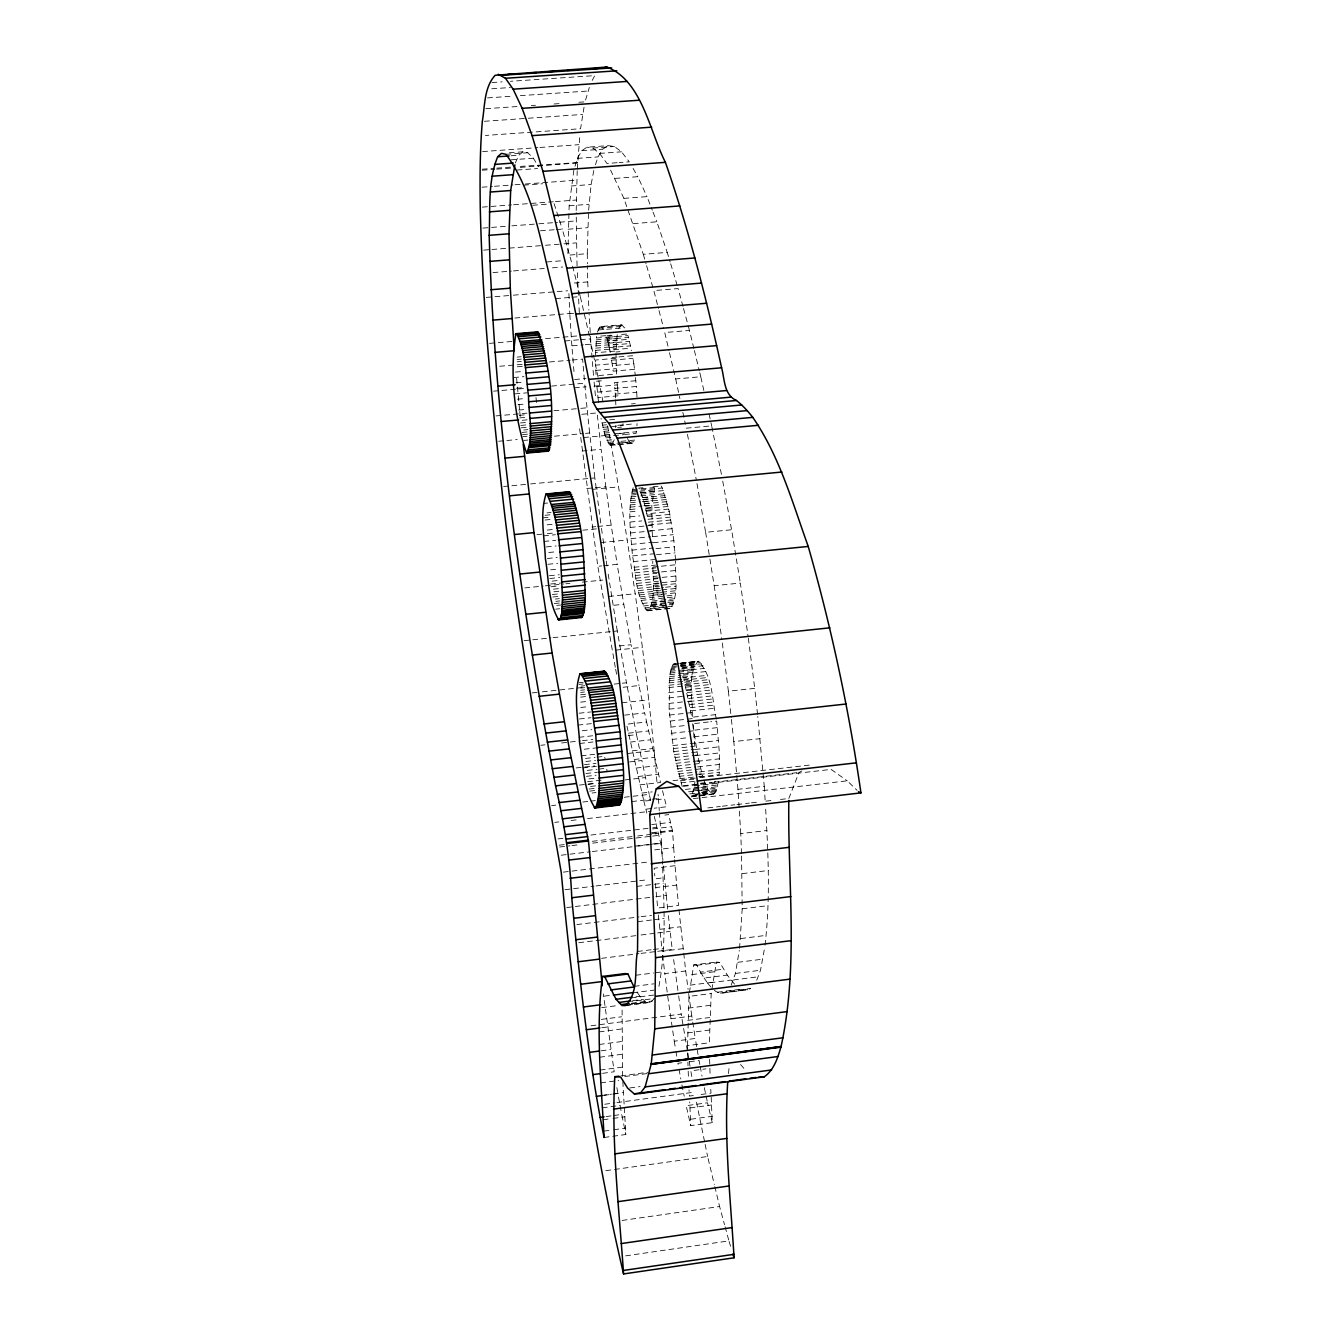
<?xml version="1.0" encoding="UTF-8"?>
<svg xmlns="http://www.w3.org/2000/svg" width="1341" height="1341" viewBox="0 0 1341 1341"><rect width="100%" height="100%" fill="white"/><g stroke="black" fill="none" stroke-linecap="round" stroke-linejoin="round"><path stroke-width="0.75" stroke-dasharray="5 3.75" d="M692.492 716.563C693.079 698.929 686.575 675.696 698.108 661.18C713.06 675.126 711.92 700.455 716.48 719.48M739.528 948.456L742.193 908.829L741.556 855.625M616.474 374.005L615.955 353.353M633.187 487.722C627.169 509.848 630.756 533.383 632.499 555.912C636.288 573.914 635.165 596.376 647.552 610.775L648.491 610.608C656.654 596.058 652.413 577.25 652.782 561.125M734.516 984.11L727.275 975.091L719.731 962.402L716.412 962.033L711.199 993.53L709.355 1042.778L687.547 1045.645L687.648 1051.143M577.049 265.87L576.194 212.565M576.211 210.47L577.217 170.776M764.99 945.254C770.505 899.191 768.192 852.574 765.51 806.394M573.847 170.19L569.154 205.81L567.863 255.209L587.274 253.684L588.515 212.113M646.58 610.39L670.584 608.345C679.049 594.65 675.043 576.312 675.546 560.84M711.199 1097.106L712.255 1122.668L690.749 1125.619L689.71 1102M652.363 536.534L651.81 505.054L655.112 485.66M622.593 1076.287L622.056 1004.979M595.488 355.114L596.594 336.44M687.547 1045.645L689.006 996.38L711.199 993.53M682.2 786.513L673.769 751.614L669.109 709.154L669.813 674.674L671.891 666.443L673.735 663.996L675.864 663.946M699.298 776.925L719.195 774.662L719.379 752.904L716.697 721.089L710.696 721.76M617.246 334.697L616.022 351.007L595.521 352.75M658.934 986.339C666.645 945.12 663.879 902.728 662.404 861.056M577.3 168.882L579.932 134.703M577.619 162.579L519.554 166.468M588.632 210.151L591.113 184.522L594.147 168.698M577.585 162.915L519.52 167.474M615.67 427.662L615.804 425.499M636.908 425.734L637.076 423.588M728.515 1073.554L729.269 1065.441M689.391 992.642L693.75 964.9L716.412 962.033M624.537 434.501L636.087 433.445L636.539 429.841M700.203 793.537L692.325 794.442L694.973 781.904M731.18 985.132L735.421 973.449L739.293 950.434M703.908 780.227L707.864 789.581L712.809 794.392L715.926 791.726L718.541 781.2L714.569 781.652M756.726 980.221L760.498 970.264L764.722 947.232M584.039 107.246L580.552 128.719L485.408 135.458M585.581 100.039L589.336 87.433M597.348 332.149L600.148 326.617L621.956 324.79L625.895 329.836M614.161 439.798L612.116 444.759L609.602 444.894L604.858 434.853L601.019 418.224M575.038 166.267L577.418 158.389L581.793 150.695L586.956 147.192L608.177 145.666L614.446 146.487L621.503 151.818L629.298 161.825L619.156 162.563M595.438 164.775L598.002 156.897L602.679 149.186L608.177 145.666M788.826 798.498L798.985 772.466L802.304 770.706M618.737 328.243L621.067 324.857M618.821 444.609L632.198 443.418L634.561 440.083L617.363 441.658M515.346 162.915L518.783 155.238L522.94 151.801L527.801 152.74L533.366 158.221L538.579 166.703M592.202 80.426L594.75 75.616L510.435 81.298M625.644 1005.515L650.201 1002.364L654.525 998.509L631.678 1001.442M714.267 990.194C718.441 994.201 725.498 994.067 728.75 988.987M723.402 992.943L747.641 989.826L750.574 988.434L726.151 991.569M625.627 1255.863L728.934 1240.878L730.644 1246.527M622.107 1220.444L719.597 1206.531L724.542 1224.719M605.797 1170.676L707.612 1156.495L714.317 1184.522M604.087 1137.486L625.845 1134.503L622.844 1081.751M606.015 1116.567L611.898 1115.779M613.86 1115.511L621.721 1114.438L625.845 1134.503M712.255 1122.668L707.528 1102.788L686.156 1105.688L690.749 1125.619M603.132 1119.752L611.077 1118.662M613.055 1118.394L624.956 1116.785M690.062 1107.934L711.635 1105.001M603.97 1131.1L611.898 1130.01M613.876 1129.742L625.761 1128.116M690.799 1119.232L712.356 1116.282M629.784 1087.953L640.093 1086.579M601.522 1095.496L611.479 1094.172M613.474 1093.904L623.414 1092.563M604.188 1095.295L617.849 1093.468L621.721 1114.438M604.707 1104.246L614.899 1102.872M616.944 1102.587L694.42 1092.144M602.31 1107.834L620.196 1105.42M693.297 1095.547L689.358 1096.083L689.039 1089.931M701.142 1094.491L710.965 1093.15L710.663 1087.015M600.198 1070.068L622.19 1067.151M602.545 1073.32L614.195 1071.777L603.333 993.966M681.764 1062.793L677.926 1063.312L678.647 1067.235M689.458 1061.77L699.063 1060.496L699.801 1064.419M620.95 1075.868L647.619 1072.314M624.805 1076.538L647.435 1073.521M600.818 1082.874L618.754 1080.477M694.102 1070.42L705.936 1068.844M599.36 1044.455L621.503 1041.555M687.514 1032.922L709.389 1030.056M601.12 1050.824L610.775 1049.55M667.701 996.179L674.255 1041.219L695.292 1038.454L698.024 1054.495M599.695 1057.228L621.755 1054.311M631.175 1003.303L645.289 1001.492L650.201 1002.364M717.435 992.223L741.338 989.138L747.641 989.826M631.829 1003.705L652.43 1001.057M601.656 1007.611L615.938 1005.767M627.487 1005.113L647.804 1002.498M720.486 993.145L744.557 990.06M601.321 1019.395L621.621 1016.78M688.201 1008.164L710.277 1005.314M591.012 1025.781L681.178 1014.098L683.273 1026.418M601.791 1027.742L607.574 1026.988M670.835 1018.774L691.822 1016.042L692.442 1020.115M599.226 1031.899L621.436 1029M687.715 1020.384L709.691 1017.517M667.181 992.072L664.818 973.6L685.704 970.951L678.915 909.349M693.75 964.9L696.884 965.285L700.522 972.108L723.537 969.174M691.738 974.622L714.217 971.756M634.293 986.339L653.838 983.841M735.421 973.449L760.498 970.264M700.522 972.108L704.092 978.042L727.275 975.091M604.322 996.128L610.49 995.34M690.162 985.149L712.49 982.299M632.918 992.809L654.291 990.077M704.092 978.042L707.579 983.07L730.946 980.087M733.41 979.969L758.319 976.784M635.919 996.749L639.892 996.246L645.289 1001.492M631.36 997.922L654.509 994.955M632.634 1000.671L642.657 999.397M637.495 951.473L651.458 949.73M653.453 949.478L663.426 948.238M740.735 938.566L766.331 935.347M601.606 958.329L638.986 953.652M641.065 953.384L655.615 951.574M657.693 951.305L672.227 949.478L668.12 913.355M683.055 948.64L662.186 951.255L658.062 911.914M696.884 965.285L719.731 962.402M635.852 975.242L653.603 972.996M655.565 972.745L661.482 971.99M737.835 962.318L763.113 959.117M659.806 929.33L680.658 926.748M578.792 942.723L638.986 935.264M641.048 934.995L655.581 933.202M657.66 932.934L670.114 931.392M566.69 907.555L653.805 896.945M655.883 896.693L666.259 895.436L663.292 864.124M576.848 924.569L639.07 916.926M641.149 916.674L651.525 915.4M637.863 921.686L651.994 919.943M654.006 919.708L664.08 918.468M742.193 908.829L768.058 905.644M564.947 889.703L593.996 886.2M596.075 885.948L637.562 880.953M639.64 880.702L647.938 879.696M656.235 878.707L664.533 877.701M637.009 886.367L663.443 883.166M742.193 873.645L768.276 870.493M676.652 885.06L678.529 905.477L657.677 908.041L655.783 887.591L676.652 885.06L674.59 859.682M654.676 849.892L673.685 847.629L672.579 831.102L668.639 814.624L664.851 815.06M563.321 872.136L648.424 861.978M675.043 865.699L654.157 868.214L654.81 875.958M651.692 824.564L670.684 822.351M557.99 838.913L564.175 838.192M590.945 835.057L650.67 828.051M652.732 827.816L656.855 827.33L660.744 843.439L662.94 860.235M652.614 828.939L671.623 826.71M651.475 832.744L672.411 830.28M651.642 833.566L672.579 831.102M559.247 845.182L565.449 844.461M592.286 841.31L635.651 836.197M637.713 835.963L658.347 833.532M559.616 847.026L569.942 845.819M572.02 845.568L578.206 844.847M592.672 843.137L650.536 836.331M652.598 836.08L658.8 835.359M634.964 846.104L661.549 842.953L659.42 812.646M741.489 853.63L740.768 833.599L767.002 830.498M561.259 855.206L590.275 851.77M592.353 851.518L635.869 846.372M637.947 846.137L652.464 844.411M654.525 844.176L660.744 843.439M551.62 805.606L555.777 805.136M582.782 802.035L595.253 800.594M624.319 797.258L649.245 794.392L650.502 799.923M693.867 789.447L717.586 786.731M693.515 790.872L699.432 790.184M701.41 789.966L717.2 788.139M688.57 791.81L707.864 789.581M703.002 791.14L716.815 789.547M702.583 792.229L716.362 790.637M689.81 793.872L699.482 792.749M701.41 792.531L709.154 791.643M631.728 801.566L650.217 799.437M652.262 799.202L658.431 798.498L658.062 794.325M702.164 793.302L715.926 791.726M740.768 833.599L737.952 789.329L764.269 786.295L757.766 716.513M692.945 795.146L700.706 794.258M702.65 794.023L710.412 793.134M639.959 784.854L660.493 782.507L646.613 721.994L626.515 724.207L643.881 801.18L654.207 799.99M656.285 799.756L664.549 798.8L666.594 806.762L654.14 808.204M691.42 795.951L701.226 794.827M703.187 794.593L714.954 793.235M692.174 796.303L711.635 794.056M691.353 796.872L713.915 794.123M693.331 798.616L847.244 780.831L857.083 790.352M643.881 801.18L645.842 809.176L652.061 808.455M554.772 822.385L558.862 821.916M571.149 820.491L577.284 819.77M587.526 818.58L650.972 811.221M707.847 807.902L720.301 806.461M722.38 806.209L734.834 804.768M736.913 804.533L749.368 803.075M751.446 802.84L757.682 802.119M765.979 801.147L772.215 800.426M780.512 799.454L786.748 798.733M586.453 776.338L596.091 775.249M676.551 766.13L699.382 763.549M588.917 778.92L596.628 778.048M677.155 768.913L695.845 766.801M697.605 766.918L719.564 764.42M587.526 781.736L602.947 779.976M677.775 771.477L700.639 768.879M638.014 776.506L658.481 774.193M579.446 785.088L595.974 783.211M624.889 779.926L645.541 777.579L649.245 794.392M588.062 784.334L595.773 783.446M678.395 774.042L697.119 771.913M699.516 771.997L719.447 769.717M590.526 786.463L596.326 785.792M679.015 776.372L701.93 773.757M699.415 774.461L719.329 772.198M589.135 789.028L596.862 788.139M679.652 778.702L696.851 776.741M698.762 776.523L702.583 776.087L703.254 778.149M673.014 780.663L697.89 777.83M699.952 777.596L811.858 764.823M589.671 791.123L597.415 790.235M680.289 780.78L693.683 779.238M592.135 793.017L596.024 792.565M680.926 782.859L694.336 781.317M700.689 783.245L704.645 782.792M683.156 785.742L712.121 782.423M714.183 782.189L796.906 772.701M683.441 786.329L831.085 769.399L847.244 780.831M694.487 785.943L718.273 783.228M641.92 793.067L652.212 791.894M694.185 787.703L717.921 784.971M685.385 789.43L698.862 787.871M700.773 787.653L706.556 786.983M581.189 755.821L594.616 754.312M672.813 745.579L718.675 740.5M632.214 750.843L652.497 748.563M627.404 753.525L654.14 750.524C643.194 641.518 627.655 532.964 607.507 425.265M737.952 789.329L733.795 741.607L760.163 738.656M585.464 758.436L595.052 757.363M596.98 757.145L604.64 756.29L605.093 759.324M673.283 748.596L693.951 746.283M585.9 761.487L595.505 760.397M673.769 751.614L694.437 749.301M695.074 749.502L719.094 746.803M584.458 764.688L595.974 763.398M674.288 754.581L697.052 752.016M634.142 759.509L654.492 757.212M576.161 767.94L594.65 765.862M629.566 761.923L641.886 760.531L645.541 777.579M583 767.907L596.443 766.381M674.808 757.548L697.588 754.983L702.583 776.087M695.376 755.62L719.379 752.904M587.341 770.388L596.963 769.298M598.891 769.08L606.568 768.209L607.087 771.125M675.378 760.448L689.877 758.805M585.933 773.522L597.466 772.215M636.07 768.058L656.487 765.761M675.931 763.347L698.745 760.766M697.555 761.286L719.547 758.805M577.921 725.112L591.331 723.637M669.461 715.055L692.191 712.557M715.809 714.619L691.788 717.267L684.027 680.055L707.813 677.49M582.245 730.728L591.817 729.672M669.93 721.072L692.643 718.558M694.672 723.537L708.685 721.978M578.994 737.299L594.314 735.589M670.5 727.157L684.949 725.565M628.409 733.192L648.558 730.962M540.825 745.278L544.982 744.825M561.628 742.981L580.351 740.903M582.43 740.668L592.839 739.511M628.208 735.589L636.539 734.667L641.886 760.531M694.856 746.35L693.431 730.275L717.485 727.61M579.664 743.467L593.057 741.975M671.17 733.309L693.884 730.778L697.588 754.983M630.304 742.076L650.519 739.813M694.085 736.779L718.139 734.097M584.223 749.233L595.722 747.96M671.942 739.461L686.408 737.852M686.659 689.877L710.546 687.279M580.619 702.148L588.313 701.326M668.69 692.61L691.487 690.146M687.313 692.61L711.216 690.012M622.073 702.768L648.793 699.868M687.933 695.543L711.87 692.928M722.313 642.993L728.381 691.202L754.732 688.352L757.548 714.502M580.754 707.461L588.448 706.623M668.706 697.907L685.268 696.096M687.346 695.878L691.487 695.426M688.57 698.477L712.524 695.862M579.077 713.228L590.593 711.97M668.857 703.438L685.402 701.628M687.464 701.393L691.604 700.957M689.157 701.527L713.11 698.912M689.727 704.578L713.714 701.946M579.413 718.977L590.912 717.72M669.109 709.154L681.496 707.813M690.263 707.713L714.267 705.081M624.621 715.139L644.669 712.943L646.613 721.994M690.816 710.847L714.82 708.216M680.608 663.057L698.108 661.18M673.735 663.996L679.552 663.376M681.496 663.175L697.018 661.515M679.77 663.527L699.264 661.448M672.78 664.918L678.58 664.315M680.507 664.097L695.996 662.454M680.926 664.382L700.488 662.303M671.891 666.443L695.057 663.979M680.189 666.041L701.745 663.745M671.506 667.516L679.216 666.695M681.127 666.494L694.621 665.052M671.103 668.589L674.959 668.17M682.653 667.349L694.202 666.108M681.429 668.086L703.053 665.773M670.751 669.947L674.607 669.545M682.284 668.723L693.817 667.483M670.416 671.321L693.448 668.857M682.72 670.701L704.394 668.388M579.312 682.72L583.201 682.301M670.114 672.998L693.129 670.534M579.128 684.396L583.017 683.977M669.813 674.674L692.794 672.21M705.752 671.573L682.049 674.121L683.357 677.892L707.126 675.328M580.938 686.139L584.81 685.72M669.578 676.635L681.06 675.395M682.971 675.193L692.543 674.171M532.109 692.928L540.322 692.04M542.367 691.822L585.447 687.195M614.161 684.111L620.33 683.441M622.375 683.223L626.482 682.787L636.539 734.667M580.804 688.101L584.659 687.682M669.343 678.58L680.809 677.356M682.72 677.155L692.274 676.115M580.72 690.263L584.575 689.844M669.176 680.742L681.664 679.401M683.742 679.183L692.073 678.278M623.096 687.263L639.003 685.553L644.669 712.943M580.636 692.425L584.492 692.006M668.991 682.904L691.872 680.44M684.681 682.234L708.501 679.669M580.603 694.789L586.386 694.152M668.891 685.251L691.755 682.787M685.352 684.681L709.188 682.116M580.569 697.136L586.352 696.499M668.773 687.598L691.621 685.134M686.005 687.145L709.875 684.564M619.257 645.943L631.058 644.719L639.003 685.553M615.804 650.117L642.44 647.317M524.063 640.68L551 637.88M553.062 637.662L617.279 630.974L626.482 682.787M555.325 599.058L559.298 598.656M638.45 590.627L660.057 588.431M653.151 590.794L675.646 588.498M555.794 601.338L559.784 600.936M639.003 592.89L660.627 590.677M608.697 596.443L635.215 593.745M709.909 559.013L714.183 585.715L740.333 583.067L748.077 636.204M653.033 593.091L675.512 590.794M554.286 603.567L560.253 602.964M639.556 594.884L661.214 592.688M652.849 595.203L675.294 592.906M556.75 605.394L560.739 604.992M640.11 596.896L661.784 594.7M640.663 598.656L664.901 596.058M666.93 595.84L675.093 595.018M555.677 609.166L559.683 608.747M641.216 600.433L674.825 596.879M652.179 601.036L674.557 598.74M614.044 605.26L623.8 604.271L631.058 644.719M642.322 603.45L664.097 601.221M651.894 602.595L666.108 601.137M668.153 600.936L674.238 600.315M651.609 604.154L665.807 602.696M667.835 602.495L673.92 601.858M643.412 605.981L665.237 603.735M651.273 605.411L661.398 604.372M669.511 603.534L673.568 603.115M650.938 606.652L667.131 604.992M669.159 604.791L673.199 604.372M644.501 607.976L666.376 605.73M650.184 608.563L672.394 606.283M645.557 609.451L667.483 607.205M647.552 610.775L670.584 608.345M549.391 575.742L559.264 574.753M634.008 567.277L655.498 565.131M653.101 567.025L659.269 566.405M661.331 566.204L675.747 564.762M549.776 578.524L559.666 577.535M634.427 570.059L655.933 567.897M552.157 581.122L560.069 580.318M634.863 572.825L656.386 570.663M653.318 572.758L659.487 572.138M661.532 571.92L675.931 570.478M550.598 584.022L560.504 583.033M635.332 575.524L656.855 573.361M524.817 587.911L543.273 586.051M545.334 585.849L563.807 583.989M565.852 583.788L569.959 583.369M582.262 582.128L602.78 580.066M551.017 586.755L558.946 585.95M635.802 578.222L657.341 576.043M653.419 578.273L675.998 575.993M553.447 589.168L559.398 588.565M636.305 580.821L657.861 578.641M553.9 591.8L559.851 591.197M636.824 583.419L658.381 581.24M653.402 583.519L675.965 581.24M552.391 594.499L560.337 593.694M637.361 585.9L658.934 583.721M653.335 586L675.881 583.721M552.861 596.996L560.806 596.192M637.897 588.381L659.504 586.185M653.285 588.481L663.51 587.442M665.555 587.241L675.797 586.201M600.902 542.569L627.219 539.987M696.985 483.598L705.634 532.31L731.583 529.762L740.333 583.067M548.771 552.492L556.683 551.721M631.343 544.379L652.816 542.267M653.285 542.736L673.886 540.708L675.445 558.879M547.363 558.493L557.219 557.504M631.879 550.145L653.352 548.016M655.967 548.637L674.506 546.81M547.966 564.276L557.839 563.304M632.499 555.912L653.972 553.783M656.487 554.705L675.026 552.878M550.631 569.841L558.526 569.07M633.22 561.628L654.693 559.499M579.597 428.802L597.835 566.288L601.707 565.902M603.634 565.718L617.178 564.36L623.8 604.271M642.909 487.722L638.869 488.107L643.395 499.539L646.815 513.804L669.41 511.625L673.886 540.708M547.111 524.834L553.062 524.264M630.002 516.838L639.808 515.883M647.653 515.128L651.558 514.76M647.334 516.553L669.93 514.374M670.466 517.106L647.871 519.302L646.815 513.804M547.296 530.064L555.208 529.293M630.086 522.051L641.819 520.911M591.968 526.996L595.806 526.627M597.734 526.443L611.194 525.136L617.178 564.36M648.34 522.152L670.969 519.956M536.886 534.657L545.217 533.852M547.312 533.651L555.643 532.83M582.715 530.198L597.298 528.79M648.826 525.001L671.455 522.806M543.591 535.864L555.459 534.707M630.253 527.449L651.76 525.354M649.715 530.868L672.361 528.656M543.926 541.446L555.794 540.289M630.521 532.98L652.011 530.885M546.323 546.927L556.197 545.955M630.89 538.646L650.419 536.735M652.581 536.668L673.182 534.657M653.033 486.766L659.101 486.196M632.466 489.616L654.341 487.537M632.147 490.84L662.286 488.007L669.41 511.625M631.812 492.063L637.763 491.493M639.758 491.309L653.637 490.001M631.544 493.572L653.335 491.493M641.099 492.7L663.46 490.588M543.558 503.411L547.564 503.026M631.259 495.064L639.171 494.326M641.149 494.125L653.033 493.002M631.024 496.857L638.936 496.103M640.914 495.919L664.667 493.706M630.79 498.634L634.746 498.265M642.641 497.511L652.514 496.572M642.825 497.695L665.253 495.55M630.605 500.679L640.462 499.74M642.44 499.539L652.296 498.601M643.395 499.539L665.857 497.394M630.421 502.707L640.277 501.769M642.238 501.584L652.095 500.629M643.982 501.668L666.46 499.506M547.061 512.882L551.034 512.513M630.304 504.92L636.204 504.35M644.082 503.596L651.944 502.841M644.552 503.78L667.064 501.635M545.033 515.296L551 514.726M630.169 507.133L641.97 505.993M643.931 505.808L651.81 505.054M645.138 506.177L667.667 504.032M543.038 517.844L550.983 517.09M630.102 509.496L637.964 508.742M645.826 507.971L651.709 507.418M645.708 508.591L668.254 506.429M545.033 520.023L550.983 519.453M630.035 511.843L637.88 511.089M645.742 510.334L651.625 509.764M646.261 511.189L668.824 509.027M503.629 486.481L509.848 485.895M511.927 485.71L528.505 484.151M530.583 483.95L594.851 477.932L600.936 524.348M586.704 488.526L605.847 486.733L611.194 525.136M592.504 489.348L618.57 486.884M606.803 440.368L615.05 439.613M607.758 442.379L616.039 441.625M608.697 443.888L614.916 443.318M616.994 443.133L629.415 441.994L632.198 443.418M622.392 442.781L633.84 441.725M609.602 444.894L615.921 444.407M617.815 444.24L633.036 442.848M610.49 445.38L617.011 444.81M582.061 451.029L601.137 449.285L605.847 486.733M520.459 422.951L528.706 422.214M520.844 425.432L527.03 424.879M521.247 427.813L527.432 427.259M609.652 419.85L615.77 419.297M523.711 429.992L527.851 429.623M601.925 422.935L606.015 422.566M522.068 432.422L528.27 431.852M602.411 425.164L606.501 424.779M617.732 425.332L631.276 424.108M522.487 434.652L528.706 434.082M602.897 427.377L623.381 425.516L622.878 423.303M617.598 427.494L621.47 427.142M522.906 436.663L527.047 436.278M603.383 429.355L607.473 428.986M603.869 431.349L610.021 430.796M498.617 441.256L504.819 440.703M506.881 440.502L517.224 439.563M554.47 436.194L583.436 433.562M585.497 433.378L589.638 432.992L594.851 477.932M523.744 440.418L527.901 440.049M604.355 433.093L610.524 432.54M615.167 433.713L636.338 431.785M604.858 434.853L611.01 434.283M619.24 433.545L625.409 432.975L625.912 434.467M583.62 437.518L609.417 435.171M686.24 428.181L711.669 425.868L721.575 475.049M605.344 436.345L611.513 435.791M613.575 435.59L623.85 434.668M605.83 437.853L614.061 437.099M615.519 397.891L614.882 388.37L636.321 386.476L635.433 376.888M517.458 399.199L525.689 398.478M597.415 392.159L617.765 390.365L618.369 395.779L598.002 397.59L596.594 383.04M615.301 394.103L636.724 392.209L636.321 386.476M518.045 404.664L526.275 403.943M518.665 410.061L526.912 409.323M496.002 415.911L527.03 413.145M553.917 410.748L578.742 408.536M580.804 408.351L587.006 407.798L589.638 432.992M631.41 403.943L635.299 403.607M519.353 415.341L527.583 414.604M519.705 417.906L527.952 417.168M581.826 414.302L597.08 412.927L601.137 449.285M522.135 420.286L528.32 419.733M515.447 372.094L523.694 371.373M612.401 374.374L596.091 375.782L595.622 365.171L616.039 363.394M616.994 357.075L611.161 357.578L612.401 365.607L633.824 363.746L635.232 374.977M513.653 377.542L523.962 376.653M595.806 370.418L616.206 368.658M634.578 369.311L613.139 371.172L612.401 365.607M516.067 382.755L524.297 382.034M574.619 379.52L586.067 378.514M516.469 388.219L524.7 387.499M596.46 381.23L604.607 380.509M493.622 391.153L499.841 390.617M501.903 390.432L516.386 389.158M518.464 388.974L524.666 388.437M551.57 386.091L584.676 383.191L587.006 407.798M635.818 380.727L614.379 382.604L614.882 388.37M574.417 387.851L586.151 386.811M593.979 386.124L599.846 385.621L603.685 405.435M669.494 352.717L675.68 378.967L700.79 376.754L703.841 390.499M514.877 393.885L527.231 392.812M596.896 386.694L617.262 384.901L616.826 379.436M596.376 338.033L617.011 336.289M564.963 340.983L578.457 339.826M580.385 339.675L590.023 338.854L593.024 353.085M612.032 335.317L606.233 335.803L606.752 337.379L628.007 335.585L631.628 350.655M693.9 348.559L689.458 330.439L664.734 332.534L669.008 350.705M596.192 339.893L616.793 338.15M607.255 339.239L628.543 337.429M596.007 341.754L616.592 340.011M606.752 337.379L607.775 341.083L629.063 339.273M573.982 371.591L571.869 345.827L583.335 344.855M585.246 344.687L590.979 344.201L589.118 314.163M595.873 343.832L616.441 342.089M608.278 343.212L629.6 341.385M595.739 345.928L616.273 344.168M607.775 341.083L608.797 345.324L630.119 343.514M595.655 348.157L616.173 346.414M609.3 347.671L630.639 345.844M517.123 357.092L521.263 356.74M595.555 350.387L616.072 348.643M608.797 345.324L609.786 350.001L631.158 348.174M517.157 359.455L521.297 359.103M616.089 351.996L619.978 351.66M517.173 361.819L521.314 361.467M499.74 366.261L522.537 364.299M549.458 361.986L570.176 360.209M572.238 360.025L582.597 359.137L584.676 383.191M618.939 356.907L632.566 355.734L633.824 363.746M517.308 366.78L523.51 366.244M615.955 358.282L595.505 360.042L595.622 365.171M611.597 360.193L633.002 358.349M599.36 327.221L622.894 325.243M598.622 328.344L623.867 326.232M597.952 329.987L624.872 327.757M489.515 343.363L514.408 341.251M545.536 338.636L578.742 335.82M600.734 336.088L611.06 335.216M621.688 334.496L627.471 334.01L628.007 335.585M486.247 297.4L511.29 295.355M513.368 295.188L555.107 291.785M557.202 291.617L567.629 290.779M555.643 298.607L570.026 297.417M572.087 297.249L580.301 296.579L590.023 338.854M514.827 318.052L573.076 313.224M571.869 345.827L569.808 313.744L573.646 313.425M492.985 272.575L511.441 271.1M513.486 270.932L544.245 268.485M552.442 267.831L562.7 267.01M574.233 283.001L587.744 281.912L587.475 265.769M483.665 250.13L489.851 249.644M491.912 249.476L543.44 245.453M545.502 245.286L561.98 243.995M564.041 243.844L576.412 242.872M546.793 261.964L560.94 260.841M610.591 170.089L623.883 198.367L643.294 254.304L667.231 252.41L670.114 261.931M482.861 228.087L509.815 226.026M511.876 225.858L536.752 223.947M538.831 223.796L557.487 222.355M559.566 222.187L576.144 220.913M540.457 230.803L554.353 229.73M556.331 229.579L562.281 229.11L572.071 264.093M633.304 223.629L656.839 221.801L667.231 252.41M568.064 229.227L587.66 227.702M482.358 207.117L511.575 204.905M513.653 204.754L553.313 201.753M555.392 201.603L576.261 200.027M532.662 205.274L548.251 204.083M623.883 198.367L646.999 196.624L652.296 210.185M569.154 205.81L588.95 204.301M482.224 169.201L494.661 168.296M496.74 168.145L511.256 167.089M482.207 170.206L494.645 169.301M496.723 169.15L511.239 168.078M517.039 170.039L537.573 168.547M617.128 162.714L606.97 163.468L599.561 153.41L592.873 148.046L586.956 147.192M482.106 187.204L492.398 186.449M494.46 186.282L512.983 184.924M515.045 184.756L523.275 184.153M525.32 184.002L576.764 180.18M523.56 185.175L542.703 183.751M615.1 178.387L637.813 176.694L646.999 196.624M571.082 186.013L591.113 184.522M482.592 151.583L537.909 147.611M539.97 147.46L578.893 144.677M509.278 152.79L522.94 151.801M505.976 154.316L527.801 152.74M592.873 148.046L614.446 146.487M511.105 155.791L518.783 155.238M581.793 150.695L602.679 149.186M511.172 159.83L533.366 158.221M599.561 153.41L621.503 151.818M577.418 158.389L598.002 156.897M484.419 121.293L526.208 118.377M528.287 118.226L582.614 114.438M487.537 97.893L512.145 96.217M520.342 95.647L587.995 91.02M485.794 108.705L518.9 106.425M531.304 105.553L535.445 105.269M554.068 103.995L560.27 103.559M578.893 102.268L585.095 101.849M491.912 82.555L502.205 81.851M491.778 88.791L510.435 87.517M600.986 326.55L603.752 329.534M740.567 1064.536L745.914 1070.671M707.579 983.07L710.965 987.127M637.042 992.089L639.892 996.246M629.415 441.994L627.437 438.473M661.13 485.995L662.286 488.007M633.086 168.43L637.813 176.694M653.05 212.113L656.839 221.801M554.101 203.648L562.281 229.11M670.684 263.825L677.574 286.672M643.294 254.304L646.06 263.842M646.613 265.753L653.251 288.667M725.095 1226.747L728.934 1240.878M683.005 306.519L678.144 288.583L653.805 290.578L658.481 308.547M683.541 308.514L689.458 330.439M659.001 310.559L663.694 328.528M572.573 266.138L580.301 296.579M662.521 790.704L664.549 798.8M645.842 809.176L646.831 813.099M694.387 350.571L699.315 370.719M699.801 372.731L700.79 376.754M714.803 1186.517L719.597 1206.531M654.307 816.434L656.855 827.33M709.071 414.084L711.669 425.868M675.68 378.967L679.904 398.646M682.854 412.425L685.402 424.242M593.443 355.114L599.846 385.621M704.327 1087.685L707.528 1102.788M696.482 1102.201L704.729 1142.415M705.148 1144.426L707.612 1156.495M681.899 1084.869L684.228 1096.234M687.447 434.35L696.264 479.542M700.17 1066.363L702.014 1076.152M609.786 350.001L610.256 352.482M615.268 667.231L597.835 566.288M615.653 669.276L616.81 675.428M679.015 1069.179L680.809 1078.985M722.732 481.151L731.583 529.762M683.625 1028.463L687.447 1051.059M687.799 1053.121L688.838 1059.273M689.19 1061.334L690.581 1069.548M690.933 1071.593L691.99 1077.762M616.86 1087.551L617.849 1093.468M674.255 1041.219L675.596 1049.249M675.931 1051.26L676.92 1057.278M617.279 630.974L607.741 571.283M705.634 532.31L709.573 556.968M692.761 1022.16L695.292 1038.454M601.455 528.388L602.662 536.551M602.947 538.596L605.948 559.029M606.249 561.074L607.439 569.238M714.183 585.715L721.81 638.97M688.62 993.48L691.822 1016.042M673.635 959.586L678.378 993.899M678.663 995.927L681.178 1014.098M685.704 970.951L688.084 989.39M748.345 638.215L754.732 688.352M598.002 397.59L598.656 402.954M692.66 723.754L693.431 730.275M662.672 955.312L664.818 973.6M693.213 724.66L693.884 730.778M728.381 691.202L731.197 717.418M731.415 719.43L733.795 741.607M535.981 397.573L536.568 403.021M666.259 895.436L667.701 909.366M519.537 409.424L516.268 374.592M519.738 411.486L520.543 419.783M594.097 381.984L595.689 398.495M617.262 384.901L617.765 390.365M654.14 750.524L657.124 783.898M655.464 883.719L655.783 887.591M590.979 344.201L593.694 377.86M673.685 847.629L674.439 857.67M658.431 798.498L659.286 810.618M764.269 786.295L765.393 804.382M636.724 392.209L637.025 397.875M579.312 312.704L577.217 269.876M661.549 842.953L662.303 859.045M568.902 293.562L569.808 313.744M688.184 1071.208L688.486 1078.399M615.62 399.786L615.854 405.334M587.744 281.912L588.079 289.974M588.163 291.986L588.9 310.14M709.875 1068.308L710.16 1075.499M687.899 1062.106L688.017 1065.743M709.624 1059.206L709.825 1066.497M687.682 1052.97L687.782 1058.451M587.274 253.684L587.442 263.758"/><path stroke-width="1.5" d="M526.611 453.074L548.352 451.112C555.392 414.185 551.084 366.998 537.707 331.864L515.866 333.691C509.815 372.329 513.821 416.079 526.611 453.074C534.355 436.646 528.32 414.268 528.538 395.964C525.454 375.346 526.359 352.264 516.503 333.641M585.33 595.37C583.285 561.058 584.894 522.537 569.12 491.711L546.055 494.008C539.484 514.525 544.58 537.439 545.385 558.677C548.922 578.876 547.966 602.159 558.744 619.911L581.81 617.463L584.24 611.043L585.33 595.37L562.533 597.684L561.661 613.357L560.689 617.748L558.744 619.911M788.826 800.527C787.603 882.395 798.8 965.637 781.082 1046.466L651.24 1063.866L654.726 1028.865L655.514 957.692L649.715 814.658L656.269 788.826L666.795 781.384L679.284 786.798L701.46 811.456L860.939 792.883C848.97 709.657 831.319 627.303 808.221 546.441C792.397 502.456 779.557 456.292 752.804 417.369C747.926 411.218 742.663 405.334 736.46 400.49C723.771 394.774 724.727 379.218 721.609 367.786C706.355 298.423 688.704 229.479 665.404 162.328C649.983 132.373 642.088 80.51 606.92 67.05L495.198 75.264C483.967 87.45 484.956 106.04 482.324 121.444C479.91 149.974 479.86 178.655 480.262 207.268C482.307 300.702 491.007 393.868 501.551 486.682C515.615 616.089 538.613 744.322 561.242 872.388C573.73 1007.326 592.42 1141.979 623.582 1273.95L734.063 1257.791C730.644 1199.223 723.872 1140.37 727.744 1081.667M595.035 807.986L595.823 807.751C603.232 784.468 597.047 758.503 595.722 734.482C591.599 714.569 592.688 690.498 580.67 673.685L579.899 673.987C572.875 696.096 578.524 720.653 579.664 743.467C583.754 764.688 582.782 789.765 595.035 807.986L619.592 805.002C627.739 781.971 621.336 755.754 620.078 731.784C615.837 711.954 617.011 687.497 604.305 671.17L580.67 673.685M489.197 235.312C490.303 209.196 487.621 181.488 497.662 156.763L501.467 153.36L505.976 154.316C536.45 195.618 541.211 250.482 555.643 298.607C581.843 414.62 600.651 532.193 615.804 650.117C627.538 750.122 639.238 850.63 637.495 951.473C634.075 968.52 639.339 992.189 625.644 1005.515L621.084 1004.593L616.055 999.296L604.825 976.935L602.444 976.449C595.387 1029.922 601.472 1083.93 604.087 1137.486C588.196 1058.367 579.362 978.042 571.752 897.766C570.327 859.883 564.025 822.754 555.576 785.876C521.18 604.221 494.259 420.353 489.197 235.312L508.993 233.787L510.67 190.523L514.894 164.876M623.582 1273.95C619.106 1208.325 611.178 1142.549 614.798 1076.689L618.888 1076.152M651.24 1063.866L645.155 1086.914L640.059 1093.535L634.209 1093.837L627.722 1088.222L620.699 1077.091L614.798 1076.689M781.082 1046.466C777.948 1057.328 774.176 1069.883 764.253 1076.823L640.059 1093.535M535.813 333.624L537.02 331.914M602.696 672.394L604.305 671.17M567.662 492.667L569.12 491.711M546.055 494.008L546.759 493.823C561.678 525.119 560.354 563.254 562.533 597.684M619.592 805.002L617.815 804.885M603.986 67.737L606.92 67.05M581.81 617.463L580.234 617.212M623.515 1270.447L734.114 1254.304M621.201 1243.576L731.935 1227.602M617.966 1201.67L729.085 1185.964M614.999 1153.863L726.872 1138.392M613.524 1109.124L726.587 1093.82M600.114 1117.371L604.053 1116.835M645.155 1086.914L771.628 1069.95M596.376 1096.351L602.226 1095.563M634.209 1093.837L665.186 1089.663M669.327 1089.11L675.529 1088.289M679.652 1087.719L696.18 1085.506M700.304 1084.953L725.095 1081.617M729.236 1081.064L745.764 1078.835M749.887 1078.281L756.089 1077.443M652.48 1055.015L783.127 1037.75M651.206 1064L781.049 1046.583M780.982 1046.835L651.156 1064.318L780.898 1047.17M592.839 1074.61L600.6 1073.588M649.379 1073.655L778.065 1056.507M654.726 1028.865L787.284 1011.567M589.504 1052.35L599.176 1051.076M621.084 1004.593L629.164 1003.554M623.431 1005.633L627.487 1005.113M586.369 1029.737L599.863 1027.994M580.703 984.277L601.824 981.595L588.464 840.991L569.322 748.865L552.106 653L534.003 532.628L523.191 444.139M607.758 983.892L631.058 980.925L634.092 986.976L610.608 989.96M613.373 995.106L633.103 992.591M616.055 999.296L631.946 997.251M655.749 996.329L790 979.114M583.436 1006.99L600.751 1004.761M618.637 1002.465L630.639 1000.939M578.155 961.782L599.259 959.133M655.514 957.692L791.224 940.644M602.444 976.449L625.375 973.549L627.94 974.019L631.058 980.925M604.825 976.935L627.94 974.019M575.825 939.739L596.913 937.124M573.68 918.317L594.767 915.735M654.006 913.355L790.872 896.559M571.752 897.766L592.856 895.218M568.55 860.101L589.688 857.603M651.206 863.805L788.927 847.344M570.042 878.288L591.163 875.757M565.684 834.622L586.805 832.158M566.489 839.047L587.626 836.566M567.142 842.651L588.313 840.17M567.293 843.472L588.464 840.991M598.254 800.443L622.274 797.677M598.019 801.851L622.006 799.085M597.768 803.259L621.721 800.493M597.483 804.332L621.419 801.583M597.198 805.405L621.101 802.656M560.622 810.785L581.525 808.372M596.544 806.896L620.38 804.147M594.18 807.6L602.059 806.695M605.998 806.243L613.876 805.338M562.298 818.848L583.268 816.418M649.715 814.658L699.549 808.874M563.991 826.794L585.028 824.346M599.025 778.098L623.28 775.349M555.576 785.876L576.261 783.53M599.092 783.429L623.314 780.663M599.075 785.893L623.28 783.144M599.058 788.374L623.23 785.608M557.253 794.291L578.005 791.928M598.974 790.637L623.129 787.871M498.316 74.308L505.473 78.281L513.134 89.177L522.135 108.336L532.075 135.659L542.887 171.33L566.757 268.2L593.242 402.384L596.929 409.106L608.663 423.102L617.229 438.172L635.416 485.895L656.436 561.577L674.355 644.2L688.201 721.441L697.354 781.015L856.43 762.828M598.907 792.9L623.029 790.134M598.773 794.928L622.878 792.162M656.269 788.826L679.032 786.212M598.639 796.94L622.71 794.19M558.929 802.589L579.765 800.208M598.438 798.7L622.492 795.934M597.7 754.044L622.056 751.312M550.548 759.978L571.048 757.682M598.187 760.381L622.526 757.648M552.224 768.728L572.791 766.415M598.555 766.532L622.878 763.783M553.9 777.361L574.518 775.031M598.84 772.45L623.146 769.717M545.569 733.125L565.885 730.895M594.901 727.945L619.24 725.263M688.201 721.441L846.07 704.008M595.722 734.482L620.078 731.784M547.229 742.176L567.595 739.93M596.477 741.037L620.833 738.338M548.888 751.128L569.322 748.865M597.131 747.574L621.486 744.858M590.342 700.304L614.53 697.689M590.912 703.07L615.117 700.438M591.448 706.02L615.687 703.388M592.001 708.987L616.257 706.355M592.521 712.071L616.793 709.423M593.04 715.139L617.329 712.49M593.527 718.307L617.832 715.641M543.926 723.972L564.175 721.743M594.013 721.475L618.318 718.81M579.899 673.987L603.467 671.489M581.508 673.987L605.21 671.472M588.984 673.852L592.906 673.433M582.413 674.892L606.182 672.361M583.369 676.367L607.188 673.836M584.358 678.445L608.244 675.898M585.397 681.111L609.334 678.563M586.453 684.363L610.473 681.798M587.542 688.184L611.613 685.603M588.096 690.38L612.2 687.782M539.082 696.314L559.163 694.152M588.665 692.576L612.787 689.978M589.219 695.057L613.357 692.459M589.772 697.538L613.943 694.94M532.243 655.079L552.106 653M674.355 644.2L829.878 627.823M562.499 599.997L585.263 597.684M562.466 602.293L585.212 599.98M562.382 604.405L585.095 602.092M562.298 606.518L584.978 604.204M562.147 608.395L584.827 606.065M562.013 610.256L584.659 607.942M525.873 614.279L545.552 612.267M561.829 611.814L584.441 609.501M561.661 613.357L584.24 611.043M561.426 614.614L583.989 612.301M561.209 615.854L583.737 613.558M560.689 617.748L583.167 615.452M557.99 619.492L582.514 616.743M561.879 576.144L584.793 573.847M562.181 581.893L585.062 579.597M562.399 587.442L585.246 585.129M562.516 592.705L585.346 590.409M562.533 595.203L585.33 592.89M559.867 551.939L582.815 549.676M560.488 558.074L583.436 555.794M561.024 564.175L583.972 561.913M519.99 574.032L539.535 572.087M561.493 570.227L584.425 567.947M656.436 561.577L808.221 546.441M555.811 522.588L578.675 520.375M556.28 525.354L579.144 523.141M556.75 528.119L579.63 525.907M514.592 534.506L534.003 532.628M557.169 530.986L580.066 528.773M557.605 533.869L580.519 531.639M558.426 539.786L581.357 537.54M559.18 545.821L582.111 543.574M549.156 496.606L571.685 494.477M550.045 498.651L572.624 496.522M550.967 501.266L573.596 499.12M551.905 504.451L574.585 502.288M552.391 506.311L575.105 504.149M552.878 508.189L575.607 506.01M553.364 510.334L576.11 508.155M553.85 512.48L576.63 510.301M554.353 514.894L577.15 512.715M554.839 517.324L577.669 515.128M555.325 519.956L578.172 517.76M509.664 495.801L528.991 493.974M547.514 494.192L569.925 492.063M635.416 485.895L781.954 472.032M551.486 494.192L557.554 493.622M548.318 495.114L570.78 492.985M529.242 447.559L550.564 445.614M528.84 449.755L550.095 447.81M528.354 451.397L549.575 449.453M527.834 452.487L548.989 450.559M505.222 458.102L524.499 456.326M530.081 423.639L551.671 421.694M604.59 417.302L741.741 404.982M530.131 426.12L551.687 424.175M530.164 428.6L551.704 426.656M608.663 423.102L747.188 410.614M530.148 430.93L551.671 428.986M530.148 433.26L551.654 431.316M530.097 435.423L551.587 433.478M530.047 437.585L551.503 435.624M612.887 430.059L752.804 417.369M529.963 439.53L551.386 437.585M529.863 441.474L551.268 439.53M529.729 443.133L551.117 441.189M529.594 444.793L550.95 442.848M529.427 446.184L550.765 444.24M617.229 438.172L758.52 425.281M528.538 395.964L550.212 394.053M528.991 401.73L550.665 399.819M529.377 407.429L551.034 405.518M593.242 402.384L726.504 390.549M529.695 413.011L551.319 411.084M596.929 409.106L731.381 397.104M529.93 418.426L551.537 416.498M501.283 421.51L518.615 419.968M600.667 412.642L736.46 400.49M526.108 373.066L547.765 371.189M526.795 378.665L548.469 376.787M497.846 386.208L515.179 384.699M527.432 384.381L549.123 382.503M589.068 379.352L721.609 367.786M528.019 390.164L549.709 388.27M521.129 344.62L542.619 342.81M521.565 346.498L543.071 344.671M522.001 348.358L543.524 346.531M494.946 352.365L514.24 350.722L510.301 288.164L508.993 233.787M522.437 350.504L543.993 348.677M522.873 352.649L544.446 350.806M523.308 354.996L544.899 353.152M523.744 357.36L545.351 355.516M524.163 359.857L545.77 358.013M584.877 356.941L716.647 345.626M524.566 362.372L546.206 360.511M524.968 364.987L546.608 363.126M525.37 367.618L547.011 365.758M576.446 314.045L706.59 303.25M515.279 334.278L538.445 332.333M517.911 335.133L539.216 333.339M518.665 336.692L540.021 334.898M519.453 338.787L540.859 336.993M580.67 335.149L711.635 324.103M520.291 341.435L541.73 339.625M520.71 343.028L542.183 341.217M572.221 293.629L701.511 283.085M492.583 320.147L511.96 318.538M566.757 268.2L694.889 257.958M490.823 289.74L510.301 288.164M489.683 261.394L509.295 259.836M554.487 215.482L679.853 205.911M758.134 1077.292L764.253 1076.823M489.448 211.844L509.446 210.336M542.887 171.33L665.404 162.328M492.113 176.207L512.631 174.699M490.42 192.031L510.67 190.523M497.662 156.763L509.178 155.942M494.544 164.423L513.268 163.066M532.075 135.659L651.709 127.16M513.134 89.177L627.068 81.432M522.135 108.336L638.903 100.257M507.569 74.442L517.894 73.755M528.22 73.051L536.467 72.498M548.855 71.676L557.118 71.123M567.427 70.436L577.753 69.749M588.079 69.045L598.388 68.357M501.735 75.297L611.68 67.922M505.473 78.281L616.81 70.805M548.352 451.112L546.173 449.621M858.491 791.71L860.939 792.883M732.924 1254.036L734.063 1257.791M697.354 781.015L701.46 811.456M601.824 981.595L602.327 985.719"/></g></svg>
